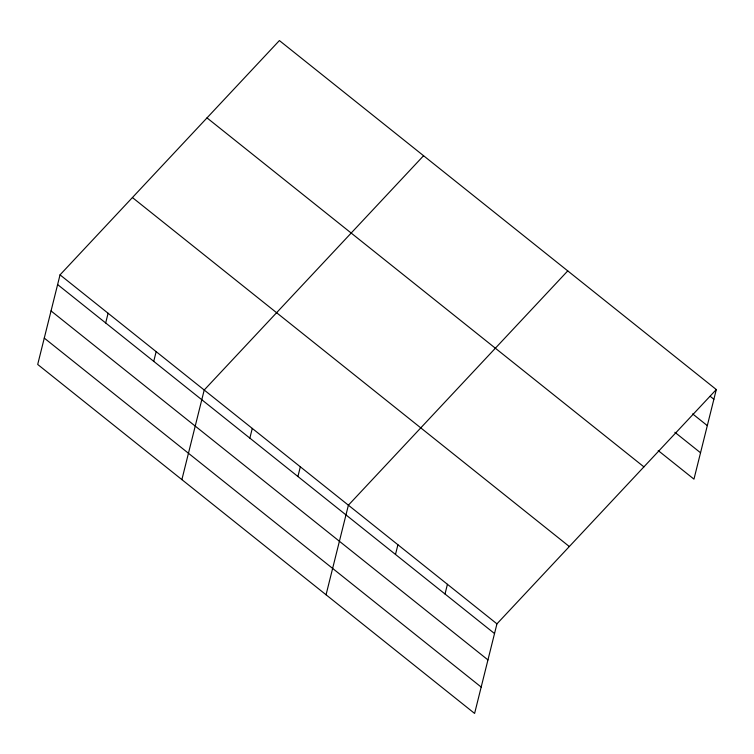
<?xml version="1.0" encoding="UTF-8"?>
<svg xmlns="http://www.w3.org/2000/svg" width="754" height="754" viewBox="0 0 754 754"><rect width="100%" height="100%" fill="white"/><g stroke="black" fill="none" stroke-linecap="round" stroke-linejoin="round"><path stroke-width="1.13" d="M60.037 274.861L37.7 364.455L474.605 713.435L496.943 623.85L716.3 389.545L279.395 40.565L60.037 274.861L496.943 623.85M105.673 322.957L108.095 313.249M153.741 361.345L156.153 351.637M181.884 479.619L204.211 390.025L423.569 155.729M249.857 438.121L252.279 428.413M297.915 476.509L300.337 466.801M326.058 594.783L348.395 505.189L567.753 270.893M395.492 554.444L397.914 544.746M445.011 594.001L447.424 584.293M716.3 389.545L693.963 479.139L658.204 450.572M710.211 396.321L713.878 399.252M692.634 413.899L707.309 425.614M674.858 432.268L700.532 452.777M207.001 117.888L643.916 466.867M132.421 197.548L569.327 546.527M57.615 284.569L494.52 633.548M51.046 310.931L487.951 659.91M44.269 338.094L481.184 687.073"/></g></svg>
